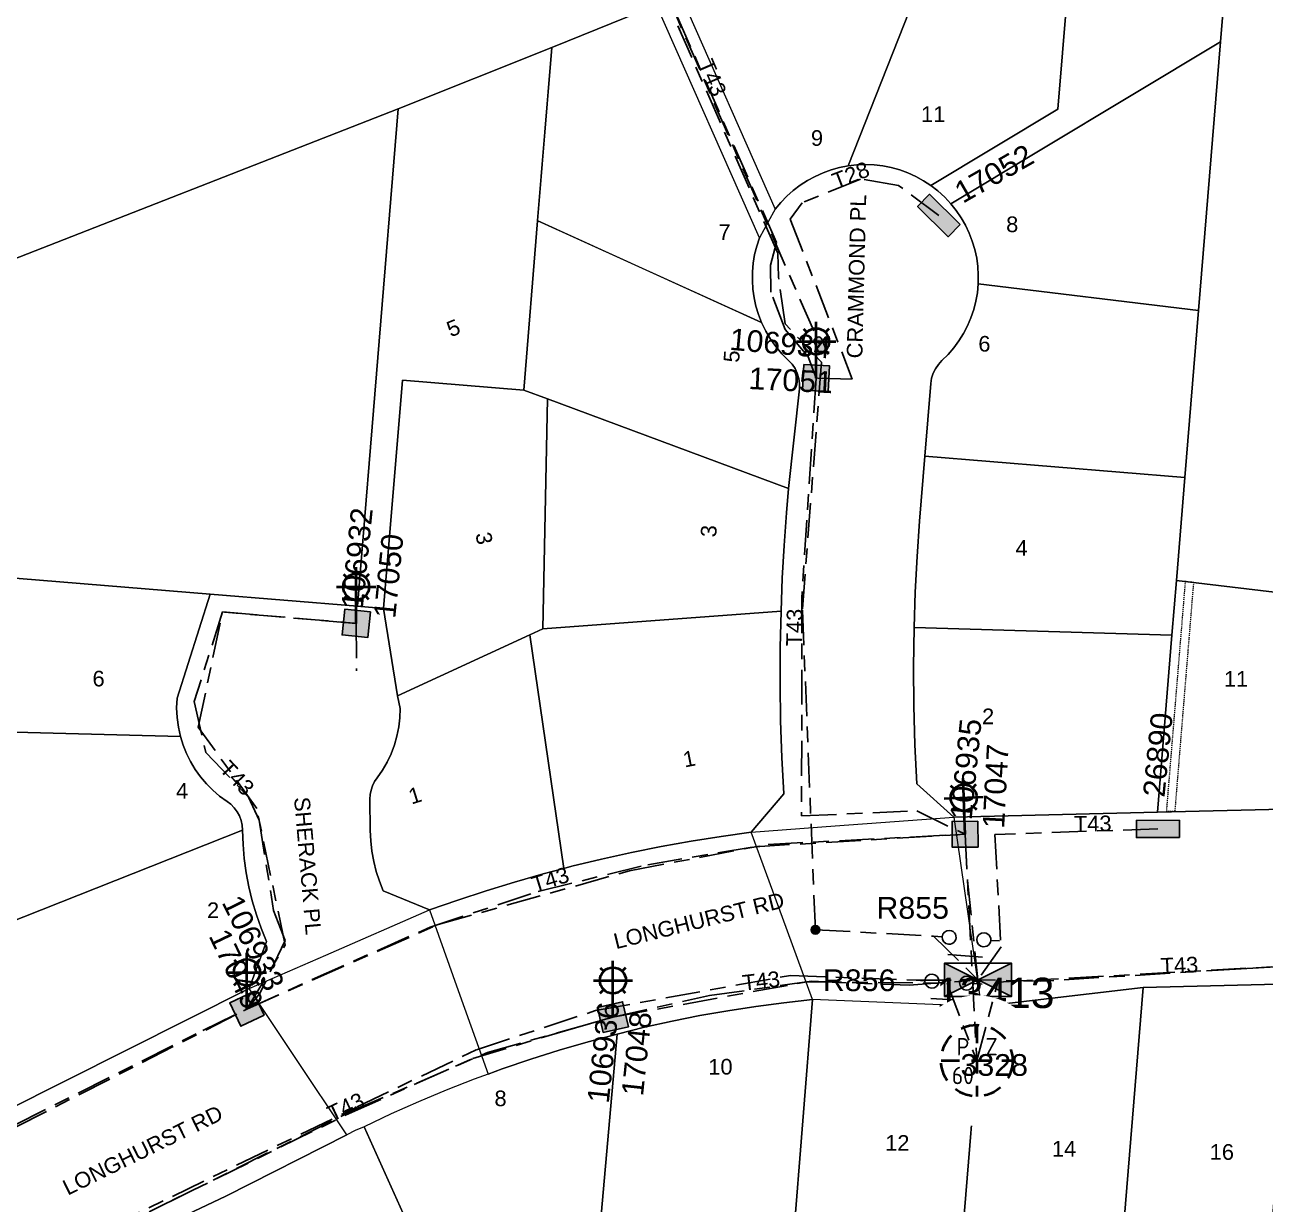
# Model space of a CAD drawing. Header units: metres. Extents: x 300457 to 302353, y 6232868 to 6234686.
# Drawn here: x 302077 to 302219.7, y 6233657.4 to 6233793.1 of the extents above; entities that cross this region are included whole.
import ezdxf
from ezdxf.enums import TextEntityAlignment as Align

# ---------------------------------------------------------------- set-up
doc = ezdxf.new("R2010")
doc.units = ezdxf.units.M
for name, pattern in [('Cable Exist UG', [8.2, 4, -1.2, 1.8, -1.2]), ('Dash', [5, 3, -2]), ('HIDDEN', [0.375, 0.25, -0.125]), ('HIDDEN2', [0.1875, 0.125, -0.0625])]:
    doc.linetypes.add(name, pattern=pattern)
doc.layers.get('0').update_dxf_attribs({"color": 6})
for name, color, linetype, lineweight in [('Cadastre Buildings_SP_EXT', 9, 'Continuous', 5), ('Cadastre Land Parcels_SP_EXT', 9, 'Continuous', 5), ('Cadastre Other Property_SP_EXT', 9, 'HIDDEN', 5), ('Cadastre Roads_SP_EXT', 9, 'Continuous', 5)]:
    doc.layers.add(name, color=color, linetype=linetype, lineweight=lineweight)
for name, color, linetype in [('Equip_HV_EXT', 7, 'Continuous'), ('Equip_SL_EXT', 7, 'Continuous'), ('Equip_SP_SL_EXT', 7, 'Continuous'), ('Mains_HV_EXT', 7, 'Continuous'), ('Mains_LV_EXT', 7, 'Continuous'), ('Mains_SL_EXT', 7, 'Continuous'), ('Sub_SP_EXT', 7, 'Continuous'), ('SupportsUG_SP_LV_EXT', 7, 'Continuous'), ('SupportsUG_SP_LV_SL_EXT', 7, 'Continuous')]:
    doc.layers.add(name, color=color, linetype=linetype)
doc.styles.add('COLUMN_LABEL', font='arial.ttf')
doc.styles.add('iecARIAL', font='arial.ttf', dxfattribs={"height": 2})
doc.styles.add('IESYMBOL1', font='isocp.shx')
doc.styles.add('POLE_LABEL', font='arial.ttf')
doc.styles.add('SLCP_LABEL', font='arial.ttf', dxfattribs={"height": 3.5})
doc.styles.get("Standard").update_dxf_attribs({"font": 'arial.ttf'})
doc.styles.add('SWITCH_LABEL', font='arial.ttf', dxfattribs={"height": 2.5})

# ---------------------------------------------------------------- blocks, each defined once
blk = doc.blocks.new('SUB_PADMOUNT_EXT')
for points in [[(0, 0), (-3.84, 1.92), (-3.84, -1.92)], [(0, 0), (3.84, 1.92), (3.84, -1.92)]]:
    blk.add_hatch(color=256).paths.add_polyline_path(points)
for p, q in [((3.84, 1.92), (-3.84, -1.92)), ((-3.84, 1.92), (3.84, -1.92))]:
    blk.add_line(p, q)
blk.add_lwpolyline([(-3.84, -1.92), (3.84, -1.92), (3.84, 1.92), (-3.84, 1.92)], close=True)
for tag, height, flags, p in [('ASSET_NUM', 3.5, 8, (2, 2)), ('STREET_CODE', 0.2, 9, (1.5, 0)), ('CONSTRUCTED_VOLTAGE', 0.2, 9, (1.5, -0.2)), ('OPERATING_VOLTAGE', 0.2, 9, (1.5, -0.6)), ('ORIENTATION', 0.2, 9, (1.5, -0.8)), ('OWNED_BY', 0.2, 9, (1.5, -1)), ('OPERATED_BY', 0.2, 9, (1.5, -1.2)), ('NO_PHASES', 0.2, 9, (1.5, -0.4)), ('MAINTAINED_BY', 0.2, 9, (1.5, -1.4)), ('SECONDARY_VOLTAGE', 0.2, 9, (1.5, -1.6)), ('STATE', 0.2, 9, (1.5, -1.8)), ('SUBSTATION_TYPE', 0.2, 9, (1.5, -2.2)), ('PARENT', 0.2, 9, (1.5, -2)), ('USAGE', 0.2, 9, (1.5, -2.4)), ('LEGEND', 0.2, 9, (1.5, -2.6)), ('LOCATION', 0.2, 9, (1.5, -2.8)), ('STREETNAME', 0.2, 9, (1.5, -3)), ('SUBURB', 0.2, 9, (1.5, -3.2)), ('Z', 0.2, 1, (1.5, -3.6)), ('NOTES', 0.2, 9, (1.5, -3.4))]:
    blk.add_attdef(tag, text='', height=height, dxfattribs=dict(flags=flags)).set_placement(p, align=Align.MIDDLE_LEFT)
blk = doc.blocks.new('COLUMN_EXT')
blk.add_hatch(color=256).paths.add_polyline_path([(-1.49, 1.48), (-1.49, -1.49), (1.48, -1.49), (1.48, 1.48)])
blk.add_lwpolyline([(-1.49, -1.49), (1.48, -1.49), (1.48, 1.48), (-1.49, 1.48)], close=True)
for tag, height, style, flags, p in [('ASSET_NUM', 2.5, 'COLUMN_LABEL', 8, (2, 2)), ('STRUCTURE_PLANT_NUMBER', 0.2, 'POLE_LABEL', 9, (1.81, 0.03)), ('STREET_CODE', 0.2, 'COLUMN_LABEL', 9, (1.81, -0.2))]:
    blk.add_attdef(tag, text='', height=height, dxfattribs=dict(style=style, flags=flags)).set_placement(p, align=Align.MIDDLE_LEFT)
at = {"flags": 9}
for tag, p in [('COLUMN_TYPE', (1.81, -0.4)), ('OWNED_BY', (1.81, -0.6)), ('STATE', (1.81, -0.8)), ('USAGE', (1.81, -1)), ('LEGEND', (1.81, -1.2)), ('LOCATION', (1.81, -1.4)), ('STREETNAME', (1.81, -1.6)), ('SUBURB', (1.81, -1.8)), ('NOTES', (1.81, -2))]:
    blk.add_attdef(tag, text='', height=0.2, dxfattribs=at).set_placement(p, align=Align.MIDDLE_LEFT)
at = {"flags": 1}
blk.add_attdef('Z', (1.81, -2.35), '', height=0.2, dxfattribs=at)
blk = doc.blocks.new('PILLAR_EXT')
blk.add_hatch(color=256).paths.add_polyline_path([(-2.475, 0.99), (-2.475, -0.99), (2.475, -0.99), (2.475, 0.99)])
blk.add_lwpolyline([(-2.475, -0.99), (2.475, -0.99), (2.475, 0.99), (-2.475, 0.99)], close=True)
at = {"style": 'iecARIAL', "flags": 8}
blk.add_attdef('ASSET_NUM', (1.5, 3.5), '', height=2.5, dxfattribs=at)
for tag, p, flags in [('OWNED_BY', (0, -0.2), 9), ('STATE', (0, -0.4), 9), ('SUPPORT_TYPE', (0, -0.6), 9), ('USAGE', (0, -0.8), 9), ('LEGEND', (0, -1), 9), ('LOCATION', (0, -1.2), 9), ('NOTES', (0, -1.4), 9), ('PARENT', (0, -1.6), 9), ('STREETNAME', (0, -1.8), 9), ('SUBURB', (0, -2), 1)]:
    blk.add_attdef(tag, p, '', height=0.2, dxfattribs=dict(flags=flags))
blk = doc.blocks.new('SL_LANTERN_EXT')
at = {"lineweight": 40}
for p, q in [((0, 1.97), (0, 6.47)), ((-1.46, 5.68), (-1.06, 5.28)), ((1.46, 5.68), (1.06, 5.28)), ((-2.25, 4.22), (2.25, 4.22)), ((-1.46, 2.76), (-1.06, 3.16)), ((1.46, 2.76), (1.06, 3.16)), ((0, 0), (0, 2.72))]:
    blk.add_line(p, q, dxfattribs=at)
blk.add_circle((0, 4.22), 1.5, dxfattribs=at)
at = {"style": 'iecARIAL', "flags": 8}
blk.add_attdef('ASSET_NUM', (1.5, 1.5), '', height=2.5, dxfattribs=at)
for tag, p, height, flags in [('CONSTRUCTED_VOLTAGE', (0.98, -0.65), 0.2, 9), ('CONTROL_TYPE', (0.98, -0.85), 0.2, 9), ('LANTERN_PURPOSE', (0.98, -1.05), 0.2, 9), ('LANTERN_TYPE', (0.98, -1.25), 0.2, 9), ('NO_PHASES', (0.98, -1.45), 0.2, 9), ('LNUMBER', (2.18, -3.25), 2.5, 8), ('OPERATING_VOLTAGE', (0.98, -1.65), 0.2, 9), ('ORIENTATION', (0.98, -1.85), 0.2, 9), ('OWNED_BY', (0.98, -2.05), 0.2, 9), ('STATE', (0.98, -2.25), 0.2, 9), ('USAGE', (0.98, -2.45), 0.2, 9), ('CEXIST', (0.98, -2.65), 0.2, 9), ('CNEW', (0.98, -2.85), 0.2, 9), ('CNUMBER', (0.98, -3.05), 0.2, 9), ('CREMOVE', (0.98, -3.25), 0.2, 9), ('CREPLACE', (0.98, -3.45), 0.2, 9), ('LKINGHEIGHT', (0.98, -3.65), 0.2, 9), ('LBRACKET', (0.98, -3.85), 0.2, 9), ('LBRACKETVOCAB', (0.98, -4.05), 0.2, 9), ('LCATEGORY', (0.98, -4.25), 0.2, 9), ('LCHARGE1', (0.98, -4.45), 0.2, 9), ('LCHARGE1PERCENT', (0.98, -4.65), 0.2, 9), ('LCHARGE2', (0.98, -4.85), 0.2, 9), ('LCHARGE2PERCENT', (0.98, -5.05), 0.2, 9), ('LCHARGE3', (0.98, -5.25), 0.2, 9), ('LCHARGE3PERCENT', (0.98, -5.45), 0.2, 9), ('LEXIST', (0.98, -5.65), 0.2, 9), ('LLAMP', (0.98, -5.85), 0.2, 9), ('LLAMPVOCAB', (0.98, -6.05), 0.2, 9), ('LMAST', (0.98, -6.25), 0.2, 9), ('LMASTVOCAB', (0.98, -6.45), 0.2, 9), ('LNEW', (0.98, -6.65), 0.2, 9), ('LANTNUMBER', (0.98, -6.85), 0.2, 9), ('LOUTREACH', (0.98, -7.25), 0.2, 9), ('LOUTREACHVOCAB', (0.98, -7.45), 0.2, 9), ('LRATECODE', (0.98, -7.65), 0.2, 9), ('LREMOVE', (0.98, -7.85), 0.2, 9), ('LREPLACE', (0.98, -8.05), 0.2, 9), ('LTYPE', (0.98, -8.25), 0.2, 9), ('LTYPEVOCAB', (0.98, -8.45), 0.2, 9), ('LEGEND', (0.98, -8.65), 0.2, 9), ('STREETNAME', (0.98, -9.25), 0.2, 9), ('SUBURB', (0.98, -9.45), 0.2, 1), ('LOCATION', (0.98, -8.85), 0.2, 9), ('NOTES', (0.98, -9.05), 0.2, 9)]:
    blk.add_attdef(tag, p, '', height=height, dxfattribs=dict(flags=flags))
blk = doc.blocks.new('SL_STJ_EXT')
h = blk.add_hatch(color=256)
edge = h.paths.add_edge_path()
edge.add_ellipse((-0.59, 0.13), major_axis=(0.226, 0.226), ratio=1, start_angle=45, end_angle=135)
edge.add_line((-0.91, 0.13), (-0.91, -0.13))
edge.add_ellipse((-0.59, -0.13), major_axis=(0.226, 0.226), ratio=1, start_angle=135, end_angle=225)
edge.add_line((-0.59, -0.45), (0.59, -0.45))
edge.add_ellipse((0.59, -0.13), major_axis=(-0.226, 0.226), ratio=1, start_angle=135, end_angle=225)
edge.add_line((0.91, -0.13), (0.91, 0.13))
edge.add_ellipse((0.59, 0.13), major_axis=(-0.226, 0.226), ratio=1, start_angle=225, end_angle=315)
edge.add_line((0.59, 0.45), (-0.59, 0.45))
blk.add_lwpolyline([(-0.91, 0.13), (-0.91, -0.13, 0.414214), (-0.59, -0.45), (0.59, -0.45, 0.414214), (0.91, -0.13), (0.91, 0.13, 0.414214), (0.59, 0.45), (-0.59, 0.45, 0.414214)], format="xyb", close=True)
at = {"flags": 1}
blk.add_attdef('Z', (0, 0), '', height=0.2, dxfattribs=at)
at = {"flags": 9}
for tag, p in [('ORIENTATION', (0, 0)), ('USAGE', (0, -0.2)), ('LEGEND', (0, -0.4)), ('NOTES', (0, -0.6))]:
    blk.add_attdef(tag, text='', height=0.2, dxfattribs=at).set_placement(p, align=Align.MIDDLE_LEFT)
blk = doc.blocks.new('SWG_HOLEC_SU_EXT')
blk.add_line((1.8, -2), (5.8, -2))
for points in [[(1, 0), (0, 0)], [(6.6, 0), (7.6, 0)]]:
    blk.add_lwpolyline(points)
for points in [[(1.8, -0.8, 1), (1.8, 0.8, 1)], [(5.8, -0.8, 1), (5.8, 0.8, 1)]]:
    blk.add_lwpolyline(points, format="xyb", close=True)
at = {"style": 'SWITCH_LABEL', "flags": 8}
blk.add_attdef('ASSET_NUM', text='', height=2.5, rotation=179.9544, dxfattribs=at).set_placement((-2.4, 0), align=Align.MIDDLE_LEFT)
at = {"flags": 1}
blk.add_attdef('Z', (0, 0), '', height=0.2, dxfattribs=at)
at = {"flags": 9}
for tag, p in [('ACTUAL_STATUS', (0, -0.4)), ('CONSTRUCTED_VOLTAGE', (0, -0.6)), ('OPERATING_VOLTAGE', (0, -1)), ('ORIENTATION', (0, -1.2)), ('OWNED_BY', (0, -1.4)), ('NO_PHASES', (0, -0.8)), ('STATE', (0, -1.8)), ('SWITCH_TYPE', (0, -2)), ('STREETNAME', (0, -2.6)), ('SUBURB', (0, -2.8)), ('PARENT', (0, -1.6)), ('USAGE', (0, -2.2)), ('LOCATION', (0, -2.4)), ('NOTES', (0, -3))]:
    blk.add_attdef(tag, text='', height=0.2, dxfattribs=at).set_placement(p, align=Align.MIDDLE_LEFT)
at = {"style": 'SWITCH_LABEL', "flags": 9}
blk.add_attdef('STREET_CODE', text='', height=0.2, dxfattribs=at).set_placement((0, -0.2), align=Align.MIDDLE_LEFT)
blk = doc.blocks.new('SLCP_ZELL_EXT')
blk.add_wipeout([(-0.24, 7.5), (-0.71, 7.47), (-1.17, 7.41), (-1.64, 7.32), (-2.09, 7.21), (-2.54, 7.06), (-2.98, 6.89), (-3.41, 6.69), (-3.82, 6.46), (-4.22, 6.21), (-4.6, 5.93), (-4.96, 5.63), (-5.31, 5.31), (-5.63, 4.96), (-5.93, 4.6), (-6.21, 4.22), (-6.46, 3.82), (-6.69, 3.41), (-6.89, 2.98), (-7.06, 2.54), (-7.21, 2.09), (-7.32, 1.64), (-7.41, 1.17), (-7.47, 0.71), (-7.5, 0.24), (-7.5, -0.24), (-7.47, -0.71), (-7.41, -1.17), (-7.32, -1.64), (-7.21, -2.09), (-7.06, -2.54), (-6.89, -2.98), (-6.69, -3.41), (-6.46, -3.82), (-6.21, -4.22), (-5.93, -4.6), (-5.63, -4.96), (-5.31, -5.31), (-4.96, -5.63), (-4.6, -5.93), (-4.22, -6.21), (-3.82, -6.46), (-3.41, -6.69), (-2.98, -6.89), (-2.54, -7.06), (-2.09, -7.21), (-1.64, -7.32), (-1.17, -7.41), (-0.71, -7.47), (-0.24, -7.5), (0.24, -7.5), (0.71, -7.47), (1.17, -7.41), (1.64, -7.32), (2.09, -7.21), (2.54, -7.06), (2.98, -6.89), (3.41, -6.69), (3.82, -6.46), (4.22, -6.21), (4.6, -5.93), (4.96, -5.63), (5.31, -5.31), (5.63, -4.96), (5.93, -4.6), (6.21, -4.22), (6.46, -3.82), (6.69, -3.41), (6.89, -2.98), (7.06, -2.54), (7.21, -2.09), (7.32, -1.64), (7.41, -1.17), (7.47, -0.71), (7.5, -0.24), (7.5, 0.24), (7.47, 0.71), (7.41, 1.17), (7.32, 1.64), (7.21, 2.09), (7.06, 2.54), (6.89, 2.98), (6.69, 3.41), (6.46, 3.82), (6.21, 4.22), (5.93, 4.6), (5.63, 4.96), (5.31, 5.31), (4.96, 5.63), (4.6, 5.93), (4.22, 6.21), (3.82, 6.46), (3.41, 6.69), (2.98, 6.89), (2.54, 7.06), (2.09, 7.21), (1.64, 7.32), (1.17, 7.41), (0.71, 7.47), (0.24, 7.5)])
at = {"linetype": 'Dash', "lineweight": 40, "ltscale": 0.7}
for p, q in [((0, 4.11), (0, -4.11)), ((-4.11, 0), (4.11, 0))]:
    blk.add_line(p, q, dxfattribs=at)
blk.add_circle((0, 0), 4.11, dxfattribs=at)
at = {"lineweight": 40, "style": 'IESYMBOL1'}
for s, p in [('P', (-1.6, 0)), ('Z', (1.7, 0)), ('60', (-1.61, -3.31))]:
    blk.add_text(s, height=2, dxfattribs=at).set_placement(p, align=Align.BOTTOM_CENTER)
at = {"style": 'SLCP_LABEL'}
for tag, height, flags, p in [('ASSET_NUM', 2.5, 8, (2, 2)), ('STREET_CODE', 0.2, 9, (0, -0.2))]:
    blk.add_attdef(tag, text='', height=height, dxfattribs=dict(at, flags=flags)).set_placement(p, align=Align.MIDDLE_LEFT)
at = {"flags": 1}
blk.add_attdef('Z', (0, 0), '', height=0.2, dxfattribs=at)
at = {"flags": 9}
for tag, p in [('CONSTRUCTED_VOLTAGE', (0, -0.4)), ('CONTROL_TYPE', (0, -0.6)), ('OPERATING_VOLTAGE', (0, -1)), ('ORIENTATION', (0, -1.2)), ('OWNED_BY', (0, -1.4)), ('NO_PHASES', (0, -0.8)), ('STATE', (0, -2)), ('USAGE', (0, -1.6)), ('LOCATION', (0, -1.8)), ('NOTES', (0, -2.2))]:
    blk.add_attdef(tag, text='', height=0.2, dxfattribs=at).set_placement(p, align=Align.MIDDLE_LEFT)
blk = doc.blocks.new('CONNECTOR_NODE_EXT')
h = blk.add_hatch(color=256)
edge = h.paths.add_edge_path()
edge.add_arc((0, 0), 0.5, 0, 360)
blk.add_circle((0, 0), 0.5)
at = {"flags": 1}
blk.add_attdef('Z', (0, 0), '', height=0.2, dxfattribs=at)
at = {"flags": 9}
for tag, p in [('CONNECTOR_TYPE', (0, 0)), ('CONSTRUCTED_VOLTAGE', (0, -0.2)), ('OPERATING_VOLTAGE', (0, -0.6)), ('ORIENTATION', (0, -0.8)), ('SUBTYPE', (0, -1)), ('NO_PHASES', (0, -0.4)), ('USAGE', (0, -1.2)), ('NOTES', (0, -1.4))]:
    blk.add_attdef(tag, text='', height=0.2, dxfattribs=at).set_placement(p, align=Align.MIDDLE_LEFT)

msp = doc.modelspace()

# ---------------------------------------------------------------- linework, layer by layer
at = {"layer": 'Cadastre Buildings_SP_EXT', "linetype": 'Continuous'}
msp.add_lwpolyline([(302217.17, 6233822.44), (302214.6, 6233791.13), (302212.07, 6233760.21), (302210.5, 6233741.02), (302209.53, 6233729.14), (302225.65, 6233727.24)], dxfattribs=at)
msp.add_lwpolyline([(302115.33, 6233726.19), (302119.98, 6233783.42), (302071.12, 6233764.34), (302063.52, 6233738.09), (302061.39, 6233730.6), (302098.35, 6233727.57), (302115.33, 6233726.19)], close=True, dxfattribs=at)
at = {"layer": 'Cadastre Land Parcels_SP_EXT', "linetype": 'Continuous'}
for points in [[(302214.6, 6233791.13), (302217.17, 6233822.44), (302198.49, 6233814.94), (302195.9, 6233783.4), (302181.26, 6233774.62), (302182.09, 6233773.98), (302182.87, 6233773.27), (302183.58, 6233772.51), (302214.6, 6233791.13)], [(302181.26, 6233774.62), (302195.9, 6233783.4), (302198.49, 6233814.94), (302184.56, 6233809.34), (302171.77, 6233776.86), (302172.76, 6233776.98), (302173.76, 6233777.01), (302174.76, 6233776.97), (302175.75, 6233776.86), (302176.73, 6233776.66), (302177.7, 6233776.4), (302178.64, 6233776.06), (302179.55, 6233775.64), (302180.43, 6233775.16), (302181.26, 6233774.62)], [(302171.77, 6233776.86), (302184.56, 6233809.34), (302152.53, 6233796.47), (302163.38, 6233771.88), (302164.01, 6233772.65), (302164.71, 6233773.37), (302165.45, 6233774.03), (302166.25, 6233774.64), (302167.09, 6233775.18), (302167.97, 6233775.66), (302168.88, 6233776.07), (302169.82, 6233776.41), (302170.78, 6233776.68), (302171.77, 6233776.86)], [(302161.55, 6233768.58), (302149.73, 6233795.36), (302137.66, 6233790.5), (302136.02, 6233770.56), (302161.81, 6233758.82), (302161.45, 6233759.75), (302161.16, 6233760.71), (302160.94, 6233761.68), (302160.8, 6233762.67), (302160.74, 6233763.67), (302160.75, 6233764.67), (302160.83, 6233765.67), (302161, 6233766.65), (302161.24, 6233767.63), (302161.55, 6233768.58)], [(302136.02, 6233770.55), (302137.66, 6233790.5), (302119.98, 6233783.42), (302115.33, 6233726.19), (302118.32, 6233725.94), (302120.47, 6233752.2), (302134.43, 6233751.06), (302136.02, 6233770.55)], [(302212.07, 6233760.21), (302214.6, 6233791.13), (302183.58, 6233772.51), (302184.2, 6233771.73), (302184.77, 6233770.9), (302185.26, 6233770.03), (302185.69, 6233769.13), (302186.05, 6233768.19), (302186.34, 6233767.24), (302186.55, 6233766.26), (302186.68, 6233765.27), (302186.74, 6233764.27), (302186.72, 6233763.27), (302212.07, 6233760.21)], [(302161.81, 6233758.82), (302136.02, 6233770.55), (302134.43, 6233751.06), (302137.19, 6233750.07), (302164.91, 6233739.73), (302166.17, 6233751.21), (302166.17, 6233751.81), (302166.08, 6233752.41), (302165.91, 6233752.99), (302165.65, 6233753.53), (302165.31, 6233754.03), (302164.9, 6233754.47), (302164.14, 6233755.24), (302163.45, 6233756.06), (302162.83, 6233756.93), (302162.28, 6233757.85), (302161.81, 6233758.82)], [(302212.07, 6233760.21), (302186.72, 6233763.27), (302186.63, 6233762.27), (302186.46, 6233761.29), (302186.21, 6233760.32), (302185.89, 6233759.37), (302185.5, 6233758.45), (302185.03, 6233757.56), (302184.51, 6233756.72), (302183.91, 6233755.91), (302183.26, 6233755.15), (302182.55, 6233754.45), (302182.15, 6233754.01), (302181.81, 6233753.52), (302181.55, 6233752.99), (302181.37, 6233752.42), (302181.28, 6233751.83), (302180.59, 6233743.46), (302210.5, 6233741.02), (302212.07, 6233760.21)], [(302135.15, 6233722.91), (302136.62, 6233723.59), (302137.19, 6233750.07), (302134.43, 6233751.06), (302120.47, 6233752.2), (302118.32, 6233725.94), (302119.93, 6233715.87), (302135.15, 6233722.91)], [(302164.04, 6233725.62), (302164.19, 6233729.4), (302164.41, 6233733.18), (302164.68, 6233736.95), (302164.91, 6233739.73), (302137.19, 6233750.07), (302136.62, 6233723.59), (302164.04, 6233725.62)], [(302210.5, 6233741.02), (302180.59, 6233743.46), (302179.98, 6233735.98), (302179.69, 6233731.9), (302179.47, 6233727.82), (302179.34, 6233723.73), (302209.02, 6233722.87), (302209.53, 6233729.14), (302210.5, 6233741.02)], [(302098.35, 6233727.57), (302061.39, 6233730.6), (302064.8, 6233715.56), (302065.6, 6233711.95), (302094.94, 6233711.2), (302094.71, 6233712.28), (302094.56, 6233713.39), (302094.5, 6233714.5), (302094.55, 6233715.61), (302098.35, 6233727.57)], [(302225.65, 6233727.24), (302209.53, 6233729.14), (302209.02, 6233722.87), (302207.35, 6233702.47), (302223.4, 6233702.87), (302225.65, 6233727.24)], [(302160.62, 6233700.18), (302164.35, 6233704.58), (302164.14, 6233708.78), (302163.99, 6233712.99), (302163.93, 6233717.2), (302163.95, 6233721.42), (302164.04, 6233725.62), (302136.62, 6233723.59), (302135.15, 6233722.91), (302139.07, 6233696.02), (302139.99, 6233696.27), (302143.4, 6233697.09), (302146.82, 6233697.85), (302150.25, 6233698.54), (302153.7, 6233699.15), (302157.16, 6233699.7), (302160.62, 6233700.18)], [(302209.02, 6233722.87), (302179.34, 6233723.73), (302179.28, 6233719.23), (302179.31, 6233714.73), (302179.44, 6233710.23), (302179.67, 6233705.73), (302183.91, 6233701.9), (302207.35, 6233702.47), (302209.02, 6233722.87)], [(302139.07, 6233696.02), (302135.15, 6233722.91), (302119.93, 6233715.87), (302120.21, 6233714.43), (302120.17, 6233713.36), (302120.05, 6233712.3), (302119.84, 6233711.25), (302119.55, 6233710.22), (302119.17, 6233709.21), (302118.71, 6233708.25), (302118.17, 6233707.32), (302117.56, 6233706.44), (302117.26, 6233706), (302117.03, 6233705.53), (302116.87, 6233705.03), (302116.77, 6233704.51), (302116.74, 6233703.98), (302116.78, 6233700.37), (302116.83, 6233699.18), (302116.97, 6233698), (302117.18, 6233696.82), (302117.47, 6233695.67), (302117.84, 6233694.53), (302118.28, 6233693.42), (302123.61, 6233691.23), (302126.84, 6233692.36), (302130.1, 6233693.44), (302133.38, 6233694.44), (302136.68, 6233695.39), (302139.07, 6233696.02)], [(302094.94, 6233711.2), (302065.6, 6233711.95), (302069.13, 6233695.03), (302070.58, 6233687.95), (302102.08, 6233700.43), (302102.04, 6233700.99), (302101.92, 6233701.53), (302101.72, 6233702.05), (302101.46, 6233702.54), (302101.13, 6233702.99), (302100.74, 6233703.39), (302100.3, 6233703.73), (302099.45, 6233704.34), (302098.66, 6233705.02), (302097.93, 6233705.76), (302097.25, 6233706.55), (302096.64, 6233707.4), (302096.11, 6233708.3), (302095.64, 6233709.23), (302095.25, 6233710.2), (302094.94, 6233711.2)], [(302102.86, 6233682.2), (302104.85, 6233687.6), (302104.23, 6233689.13), (302103.68, 6233690.69), (302103.21, 6233692.27), (302102.82, 6233693.88), (302102.51, 6233695.5), (302102.29, 6233697.14), (302102.14, 6233698.78), (302102.08, 6233700.43), (302070.58, 6233687.95), (302074.7, 6233668.03), (302102.86, 6233682.2)], [(302203.06, 6233649.91), (302205.7, 6233682.32), (302187.06, 6233680.12), (302184.72, 6233651.41), (302195.47, 6233650.53), (302203.06, 6233649.91)], [(302220.01, 6233648.52), (302222.78, 6233682.72), (302205.7, 6233682.32), (302203.06, 6233649.91), (302215.26, 6233648.91), (302220.01, 6233648.52)], [(302165.42, 6233652.99), (302167.67, 6233680.93), (302164.37, 6233680.55), (302161.14, 6233680.13), (302157.92, 6233679.64), (302154.71, 6233679.08), (302151.51, 6233678.44), (302148.34, 6233677.73), (302145.19, 6233676.95), (302143.24, 6233654.8), (302152.92, 6233654.01), (302165.42, 6233652.99)], [(302187.06, 6233680.12), (302167.67, 6233680.93), (302165.42, 6233652.99), (302175.23, 6233652.18), (302184.72, 6233651.41), (302187.06, 6233680.12)], [(302143.24, 6233654.8), (302145.19, 6233676.95), (302141.84, 6233676.06), (302138.53, 6233675.1), (302135.24, 6233674.06), (302131.97, 6233672.94), (302130.34, 6233672.34), (302128.74, 6233671.76), (302125.52, 6233670.5), (302122.34, 6233669.16), (302119.19, 6233667.76), (302116.08, 6233666.29), (302125.73, 6233644.79), (302143.24, 6233654.8)], [(302125.73, 6233644.79), (302116.08, 6233666.29), (302115.06, 6233665.85), (302114.09, 6233665.34), (302100.15, 6233658.31), (302095.78, 6233656.22), (302109.73, 6233628.96), (302120.78, 6233641.96), (302125.73, 6233644.79)]]:
    msp.add_lwpolyline(points, close=True, dxfattribs=at)
at = {"layer": 'Cadastre Other Property_SP_EXT', "linetype": 'HIDDEN2'}
msp.add_lwpolyline([(302210.54, 6233729.03), (302208.37, 6233702.58), (302209.38, 6233702.6), (302211.53, 6233728.91), (302210.54, 6233729.03)], close=True, dxfattribs=at)
at = {"layer": 'Cadastre Roads_SP_EXT', "linetype": 'Continuous'}
for points in [[(302169.89, 6233836.72), (302007.07, 6233771.71), (302013.37, 6233757.41), (302019.71, 6233743.03), (302047.58, 6233754.22), (302071.12, 6233764.34), (302119.98, 6233783.42), (302137.66, 6233790.5), (302149.73, 6233795.36)], [(302223.4, 6233702.87), (302207.35, 6233702.47), (302183.91, 6233701.9), (302185.48, 6233691.04), (302187.06, 6233680.12), (302205.7, 6233682.32), (302222.78, 6233682.72)]]:
    msp.add_lwpolyline(points, dxfattribs=at)
for points in [[(302181.26, 6233774.62), (302180.43, 6233775.16), (302179.55, 6233775.64), (302178.64, 6233776.06), (302177.7, 6233776.4), (302176.73, 6233776.66), (302175.75, 6233776.86), (302174.76, 6233776.97), (302173.76, 6233777.01), (302172.76, 6233776.98), (302171.77, 6233776.86), (302170.78, 6233776.68), (302169.82, 6233776.41), (302168.88, 6233776.07), (302167.97, 6233775.66), (302167.09, 6233775.18), (302166.25, 6233774.64), (302165.45, 6233774.03), (302164.71, 6233773.37), (302164.01, 6233772.65), (302163.38, 6233771.88), (302162.57, 6233770.42), (302161.55, 6233768.58), (302161.24, 6233767.63), (302161, 6233766.65), (302160.83, 6233765.67), (302160.75, 6233764.67), (302160.74, 6233763.67), (302160.8, 6233762.67), (302160.94, 6233761.68), (302161.16, 6233760.71), (302161.45, 6233759.75), (302161.81, 6233758.82), (302162.28, 6233757.85), (302162.83, 6233756.93), (302163.45, 6233756.06), (302164.14, 6233755.24), (302164.9, 6233754.47), (302165.31, 6233754.03), (302165.65, 6233753.53), (302165.91, 6233752.99), (302166.08, 6233752.41), (302166.17, 6233751.81), (302166.17, 6233751.21), (302164.91, 6233739.73), (302164.68, 6233736.95), (302164.41, 6233733.18), (302164.19, 6233729.4), (302164.04, 6233725.62), (302163.95, 6233721.42), (302163.93, 6233717.2), (302163.99, 6233712.99), (302164.14, 6233708.78), (302164.35, 6233704.58), (302160.62, 6233700.18), (302170.28, 6233700.9), (302183.91, 6233701.9), (302179.67, 6233705.73), (302179.44, 6233710.23), (302179.31, 6233714.73), (302179.28, 6233719.23), (302179.34, 6233723.73), (302179.47, 6233727.82), (302179.69, 6233731.9), (302179.98, 6233735.98), (302180.59, 6233743.46), (302181.28, 6233751.83), (302181.37, 6233752.42), (302181.55, 6233752.99), (302181.81, 6233753.52), (302182.15, 6233754.01), (302182.55, 6233754.45), (302183.26, 6233755.15), (302183.91, 6233755.91), (302184.51, 6233756.72), (302185.03, 6233757.56), (302185.5, 6233758.45), (302185.89, 6233759.37), (302186.21, 6233760.32), (302186.46, 6233761.29), (302186.63, 6233762.27), (302186.72, 6233763.27), (302186.74, 6233764.27), (302186.68, 6233765.27), (302186.55, 6233766.26), (302186.34, 6233767.24), (302186.05, 6233768.19), (302185.69, 6233769.13), (302185.26, 6233770.03), (302184.77, 6233770.9), (302184.2, 6233771.73), (302183.58, 6233772.51), (302182.87, 6233773.27), (302182.09, 6233773.98), (302181.26, 6233774.62)], [(302115.33, 6233726.19), (302098.35, 6233727.57), (302094.55, 6233715.61), (302094.5, 6233714.5), (302094.56, 6233713.39), (302094.71, 6233712.28), (302094.94, 6233711.2), (302095.25, 6233710.2), (302095.64, 6233709.23), (302096.11, 6233708.3), (302096.64, 6233707.4), (302097.25, 6233706.55), (302097.93, 6233705.76), (302098.66, 6233705.02), (302099.45, 6233704.34), (302100.3, 6233703.73), (302100.74, 6233703.39), (302101.13, 6233702.99), (302101.46, 6233702.54), (302101.72, 6233702.05), (302101.92, 6233701.53), (302102.04, 6233700.99), (302102.08, 6233700.43), (302102.14, 6233698.78), (302102.29, 6233697.14), (302102.51, 6233695.5), (302102.82, 6233693.88), (302103.21, 6233692.27), (302103.68, 6233690.69), (302104.23, 6233689.13), (302104.85, 6233687.6), (302102.86, 6233682.2), (302111.66, 6233686.03), (302123.61, 6233691.23), (302118.28, 6233693.42), (302117.84, 6233694.53), (302117.47, 6233695.67), (302117.18, 6233696.82), (302116.97, 6233698), (302116.83, 6233699.18), (302116.78, 6233700.37), (302116.74, 6233703.98), (302116.77, 6233704.51), (302116.87, 6233705.03), (302117.03, 6233705.53), (302117.26, 6233706), (302117.56, 6233706.44), (302118.17, 6233707.32), (302118.71, 6233708.25), (302119.17, 6233709.21), (302119.55, 6233710.22), (302119.84, 6233711.25), (302120.05, 6233712.3), (302120.17, 6233713.36), (302120.21, 6233714.43), (302119.93, 6233715.87), (302118.32, 6233725.94), (302115.33, 6233726.19)], [(302167.67, 6233680.93), (302164.22, 6233690.36), (302160.62, 6233700.18), (302157.16, 6233699.7), (302153.7, 6233699.15), (302150.25, 6233698.54), (302146.82, 6233697.85), (302143.4, 6233697.09), (302139.99, 6233696.27), (302139.07, 6233696.02), (302136.68, 6233695.39), (302133.38, 6233694.44), (302130.1, 6233693.44), (302126.84, 6233692.36), (302123.61, 6233691.23), (302126.91, 6233681.97), (302130.34, 6233672.34), (302131.97, 6233672.94), (302135.24, 6233674.06), (302138.53, 6233675.1), (302141.84, 6233676.06), (302145.19, 6233676.95), (302148.34, 6233677.73), (302151.51, 6233678.44), (302154.71, 6233679.08), (302157.92, 6233679.64), (302161.14, 6233680.13), (302164.37, 6233680.55), (302167.67, 6233680.93)], [(302114.09, 6233665.34), (302108.14, 6233674.27), (302102.86, 6233682.2), (302074.7, 6233668.03), (302059.38, 6233661.36), (302054.74, 6233659.37), (302060.4, 6233647.44), (302065.67, 6233636.33), (302067.45, 6233642.47), (302080.24, 6233648.71), (302095.78, 6233656.22), (302100.15, 6233658.31), (302114.09, 6233665.34)]]:
    msp.add_lwpolyline(points, close=True, dxfattribs=at)
at = {"layer": 'Mains_HV_EXT', "linetype": 'Cable Exist UG'}
for points in [[(302167.99, 6233688.95), (302166.5, 6233725.87), (302168.69, 6233754.26), (302164.5, 6233758.68), (302163.74, 6233764.05), (302163.67, 6233766.82), (302137.2, 6233826.99), (302100.93, 6233812.5), (302077.96, 6233848.44), (302075.74, 6233847.23), (302071.63, 6233846.55), (302067.43, 6233847.6), (302064.83, 6233849.61), (302062.14, 6233853.93), (302061.83, 6233857.58), (302063.21, 6233864.57), (302062.4, 6233869.77), (302035.54, 6233936.98)], [(302167.99, 6233688.95), (302181.59, 6233688.22)], [(302181.59, 6233688.22), (302186.7, 6233683.19)], [(302179.6, 6233683.14), (302186.7, 6233683.19)]]:
    msp.add_lwpolyline(points, dxfattribs=at)
at = {"layer": 'Mains_LV_EXT', "linetype": 'Cable Exist UG'}
for points in [[(302166.63, 6233755.53), (302164.52, 6233758.03), (302162.88, 6233762.34), (302162.81, 6233765.45), (302163.5, 6233768.05), (302133.41, 6233836.69)], [(302182.21, 6233771.15), (302177.56, 6233774.62), (302173.18, 6233775.35), (302166.49, 6233772.63), (302165.11, 6233770.74), (302172.24, 6233752.31), (302168.08, 6233752.44)], [(302168.08, 6233752.44), (302167.12, 6233755.02), (302166.63, 6233755.53)], [(302168.08, 6233752.44), (302166.43, 6233727.08), (302166.41, 6233702.06), (302179.65, 6233702.64)], [(302115.16, 6233724.21), (302099.78, 6233725.53), (302096.53, 6233715.23), (302097.86, 6233709.35), (302102.76, 6233704.23), (302103.98, 6233701.56), (302105.66, 6233691.16), (302107, 6233687.73), (302104.07, 6233681.6), (302102.59, 6233679.83)], [(302115.16, 6233724.21), (302115.21, 6233718.76)], [(302179.65, 6233702.64), (302185.21, 6233699.94)], [(302207.4, 6233700.56), (302188.63, 6233699.92), (302189.35, 6233686.99), (302186.7, 6233683.19)], [(302110.08, 6233683.22), (302123.68, 6233689.25), (302136.1, 6233693.37), (302148.7, 6233696.44), (302161.04, 6233698.51), (302185.21, 6233699.94)], [(302185.21, 6233699.94), (302185.5, 6233694.62)], [(302185.5, 6233694.62), (302186.7, 6233683.19)], [(302216.98, 6233684.46), (302222.73, 6233684.81)], [(302102.59, 6233679.83), (302110.08, 6233683.22)], [(302216.98, 6233684.46), (302193.93, 6233683.03), (302186.7, 6233683.19)], [(302097.52, 6233677.36), (302102.59, 6233679.83)], [(302139.19, 6233677.33), (302144.7, 6233678.9)], [(302043.49, 6233676.98), (302052.96, 6233658.54), (302055.52, 6233657.62), (302075.85, 6233666.46), (302097.52, 6233677.36)], [(302084.43, 6233653.09), (302114.34, 6233667.81), (302128.59, 6233674.15), (302139.19, 6233677.33)]]:
    msp.add_lwpolyline(points, dxfattribs=at)
at = {"layer": 'Mains_SL_EXT', "linetype": 'Cable Exist UG'}
for points in [[(302133.41, 6233836.7), (302168.51, 6233756.26)], [(302168.08, 6233752.44), (302166.43, 6233727.08), (302166.41, 6233702.06), (302179.65, 6233702.64), (302185.21, 6233699.94)], [(302102.59, 6233679.83), (302106.98, 6233687.18), (302103.72, 6233702.92), (302096.99, 6233712.28), (302099.78, 6233725.53), (302115.16, 6233724.21)], [(302041.11, 6233681.55), (302052.1, 6233660.19), (302059.47, 6233659.36), (302075.95, 6233666.22), (302102.59, 6233679.83)], [(302079.36, 6233650.52), (302114.6, 6233668.06), (302130.26, 6233674.82), (302144.7, 6233678.9)]]:
    msp.add_lwpolyline(points, dxfattribs=at)

# ---------------------------------------------------------------- block references
at = {"layer": 'Equip_HV_EXT'}
ref = msp.add_blockref('SWG_HOLEC_SU_EXT', (302181.59, 6233688.22), dxfattribs=dict(at, rotation=355.7901062018786))
ref.add_attrib('ASSET_NUM', 'R855', dxfattribs={"layer": '0', "height": 2.5, "style": 'SWITCH_LABEL'}).set_placement((302179.19, 6233689.47), align=Align.BOTTOM_CENTER)
msp.add_blockref('CONNECTOR_NODE_EXT', (302167.99, 6233688.95), dxfattribs=at)
ref = msp.add_blockref('SWG_HOLEC_SU_EXT', (302179.6, 6233683.14), dxfattribs=dict(at, rotation=356.6668589523833))
ref.add_attrib('ASSET_NUM', 'R856', dxfattribs={"layer": '0', "height": 2.5, "style": 'SWITCH_LABEL'}).set_placement((302177.2, 6233684.39), align=Align.TOP_RIGHT)
at = {"layer": 'Equip_SL_EXT', "rotation": 292.9314157938938}
msp.add_blockref('SL_STJ_EXT', (302168.51, 6233756.26), dxfattribs=at)
at = {"layer": 'Equip_SP_SL_EXT'}
ref = msp.add_blockref('SL_LANTERN_EXT', (302168.08, 6233752.44), dxfattribs=at)
ref.add_attrib('ASSET_NUM', '106934', dxfattribs={"layer": '0', "height": 2.5, "rotation": 354.9906, "style": 'iecARIAL'}).set_placement((302169.58, 6233753.94), align=Align.BOTTOM_RIGHT)
ref = msp.add_blockref('SL_LANTERN_EXT', (302115.16, 6233724.21), dxfattribs=at)
ref.add_attrib('ASSET_NUM', '106932', dxfattribs={"layer": '0', "height": 2.5, "rotation": 84.2612, "style": 'iecARIAL'}).set_placement((302116.66, 6233725.71), align=Align.BOTTOM_LEFT)
ref = msp.add_blockref('SL_LANTERN_EXT', (302185.21, 6233699.94), dxfattribs=dict(at, rotation=2.016711398610556))
ref.add_attrib('ASSET_NUM', '106935', dxfattribs={"layer": '0', "height": 2.5, "rotation": 84.2416, "style": 'iecARIAL'}).set_placement((302186.71, 6233701.44), align=Align.BOTTOM_LEFT)
ref = msp.add_blockref('SL_LANTERN_EXT', (302102.59, 6233679.83), dxfattribs=at)
ref.add_attrib('ASSET_NUM', '106933', dxfattribs={"layer": '0', "height": 2.5, "rotation": 296.0591, "style": 'iecARIAL'}).set_placement((302104.09, 6233681.33), align=Align.BOTTOM_RIGHT)
ref = msp.add_blockref('SL_LANTERN_EXT', (302144.7, 6233678.9), dxfattribs=at)
ref.add_attrib('ASSET_NUM', '106936', dxfattribs={"layer": '0', "height": 2.5, "rotation": 83.9011, "style": 'iecARIAL'}).set_placement((302146.2, 6233680.4), align=Align.BOTTOM_RIGHT)
at = {"layer": 'Sub_SP_EXT'}
ref = msp.add_blockref('SUB_PADMOUNT_EXT', (302186.7, 6233683.19), dxfattribs=at)
ref.add_attrib('ASSET_NUM', '13413', dxfattribs={"layer": '0', "height": 3.5}).set_placement((302188.7, 6233683.44), align=Align.TOP_CENTER)
at = {"layer": 'SupportsUG_SP_LV_EXT'}
ref = msp.add_blockref('PILLAR_EXT', (302182.21, 6233771.15), dxfattribs=dict(at, rotation=135.5106795293368))
ref.add_attrib('ASSET_NUM', '17052', dxfattribs={"layer": '0', "height": 2.5, "rotation": 29.8614, "style": 'iecARIAL'}).set_placement((302183.71, 6233774.65), align=Align.TOP_LEFT)
ref = msp.add_blockref('PILLAR_EXT', (302207.4, 6233700.56), dxfattribs=dict(at, rotation=180.2135651763296))
ref.add_attrib('ASSET_NUM', '26890', dxfattribs={"layer": '0', "height": 2.5, "rotation": 84.2416, "style": 'iecARIAL'}).set_placement((302208.9, 6233704.06), align=Align.BOTTOM_LEFT)
at = {"layer": 'SupportsUG_SP_LV_SL_EXT'}
ref = msp.add_blockref('COLUMN_EXT', (302168.08, 6233752.44), dxfattribs=dict(at, rotation=267.0275937150298))
ref.add_attrib('ASSET_NUM', '17051', dxfattribs={"layer": '0', "height": 2.5, "rotation": 357.0638, "style": 'COLUMN_LABEL'}).set_placement((302170.08, 6233753.19), align=Align.TOP_RIGHT)
ref = msp.add_blockref('COLUMN_EXT', (302115.16, 6233724.21), dxfattribs=dict(at, rotation=174.17783677649))
ref.add_attrib('ASSET_NUM', '17050', dxfattribs={"layer": '0', "height": 2.5, "rotation": 84.2865, "style": 'COLUMN_LABEL'}).set_placement((302117.16, 6233724.96), align=Align.TOP_LEFT)
ref = msp.add_blockref('COLUMN_EXT', (302185.21, 6233699.94), dxfattribs=dict(at, rotation=180.2135651763296))
ref.add_attrib('ASSET_NUM', '17047', dxfattribs={"layer": '0', "height": 2.5, "rotation": 86.8906, "style": 'COLUMN_LABEL'}).set_placement((302187.21, 6233700.69), align=Align.TOP_LEFT)
ref = msp.add_blockref('COLUMN_EXT', (302102.59, 6233679.83), dxfattribs=dict(at, rotation=205.5259492975283))
ref.add_attrib('ASSET_NUM', '17049', dxfattribs={"layer": '0', "height": 2.5, "rotation": 295.5622, "style": 'COLUMN_LABEL'}).set_placement((302104.59, 6233680.58), align=Align.TOP_RIGHT)
ref = msp.add_blockref('COLUMN_EXT', (302144.7, 6233678.9), dxfattribs=dict(at, rotation=12.84416769024303))
ref.add_attrib('ASSET_NUM', '17048', dxfattribs={"layer": '0', "height": 2.5, "rotation": 83.9011, "style": 'COLUMN_LABEL'}).set_placement((302146.7, 6233679.65), align=Align.TOP_RIGHT)

# ---------------------------------------------------------------- texts
at = {"layer": 'Cadastre Land Parcels_SP_EXT'}
for s, p in [('11', (302180.15, 6233781.92)), ('9', (302167.48, 6233779.17)), ('8', (302189.94, 6233769.24)), ('7', (302156.84, 6233768.35)), ('6', (302186.74, 6233755.49)), ('4', (302191.02, 6233731.99)), ('6', (302084.82, 6233716.96)), ('11', (302214.99, 6233716.92)), ('2', (302187.17, 6233712.61)), ('4', (302094.43, 6233704.03)), ('2', (302098, 6233690.3)), ('10', (302155.67, 6233672.29)), ('8', (302131.07, 6233668.65)), ('12', (302176.02, 6233663.52)), ('14', (302195.2, 6233662.85)), ('16', (302213.36, 6233662.48))]:
    msp.add_text(s, height=1.8, dxfattribs=at).set_placement(p)
for s, rotation, p in [('5', 21.8461, (302126.03, 6233757.12)), ('5', 85.3343, (302159.2, 6233754.17)), ('3', 281.0596, (302128.87, 6233734.52)), ('3', 86.7537, (302156.58, 6233734.08)), ('1', 10.95, (302152.95, 6233707.62)), ('1', 17.23, (302121.52, 6233703.36))]:
    msp.add_text(s, height=1.8, rotation=rotation, dxfattribs=at).set_placement(p)
at = {"layer": 'Cadastre Roads_SP_EXT'}
for s, rotation, p in [('CRAMMOND PL', 88.6089, (302173.39, 6233754.69)), ('SHERACK PL', 274.9026, (302108.01, 6233704.16)), ('LONGHURST RD', 13.935, (302145.05, 6233686.71)), ('LONGHURST RD', 26.2157, (302081.97, 6233658.34))]:
    msp.add_text(s, height=1.8, rotation=rotation, dxfattribs=at).set_placement(p)
at = {"layer": 'Mains_LV_EXT'}
for s, rotation, p in [('T43', 293.3677, (302154.47, 6233788.65)), ('T28', 20.9975, (302170.36, 6233774.2)), ('T43', 88.8834, (302166.42, 6233721.55)), ('T43', 313.4146, (302099.31, 6233707.37)), ('T43', 0.833, (302197.75, 6233700.24)), ('T43', 17.2266, (302135.69, 6233693.23)), ('T43', 2.4139, (302207.75, 6233683.89)), ('T43', 6.7814, (302159.71, 6233681.93)), ('T43', 25.0928, (302112.38, 6233666.84))]:
    msp.add_text(s, height=1.8, rotation=rotation, dxfattribs=at).set_placement(p)

# ---------------------------------------------------------------- next in the draw order: block references
at = {"layer": 'Equip_SL_EXT'}
ref = msp.add_blockref('SLCP_ZELL_EXT', (302186.57, 6233673.89), dxfattribs=at)
ref.add_attrib('ASSET_NUM', '3328', dxfattribs={"layer": '0', "height": 2.5, "style": 'SLCP_LABEL'}).set_placement((302188.57, 6233674.64), align=Align.TOP_CENTER)

# ---------------------------------------------------------------- next in the draw order: linework, layer by layer
at = {"layer": 'Mains_HV_EXT', "linetype": 'Cable Exist UG'}
msp.add_lwpolyline([(302081.63, 6233598.7), (302062.46, 6233636.14), (302064.5, 6233643.98), (302115.27, 6233668.56), (302129, 6233675.15), (302142.7, 6233679.65), (302165.14, 6233683.7), (302179.6, 6233683.14)], dxfattribs=at)
at = {"layer": 'Mains_LV_EXT', "linetype": 'Cable Exist UG'}
msp.add_lwpolyline([(302144.7, 6233678.9), (302155.82, 6233681.39), (302167.54, 6233683.02), (302178.8, 6233682.56), (302186.7, 6233683.19)], dxfattribs=at)
at = {"layer": 'Mains_SL_EXT', "linetype": 'Cable Exist UG'}
for points in [[(302102.59, 6233679.83), (302124.59, 6233689.55), (302146.62, 6233695.74), (302162.56, 6233698.78), (302185.21, 6233699.94)], [(302185.21, 6233699.94), (302186.57, 6233673.89)], [(302186.57, 6233673.89), (302188.97, 6233682.92), (302222.73, 6233684.81)], [(302144.7, 6233678.9), (302167.01, 6233682.95), (302183.15, 6233682.8), (302186.57, 6233673.89)]]:
    msp.add_lwpolyline(points, dxfattribs=at)

doc.saveas('drawing.dxf')
